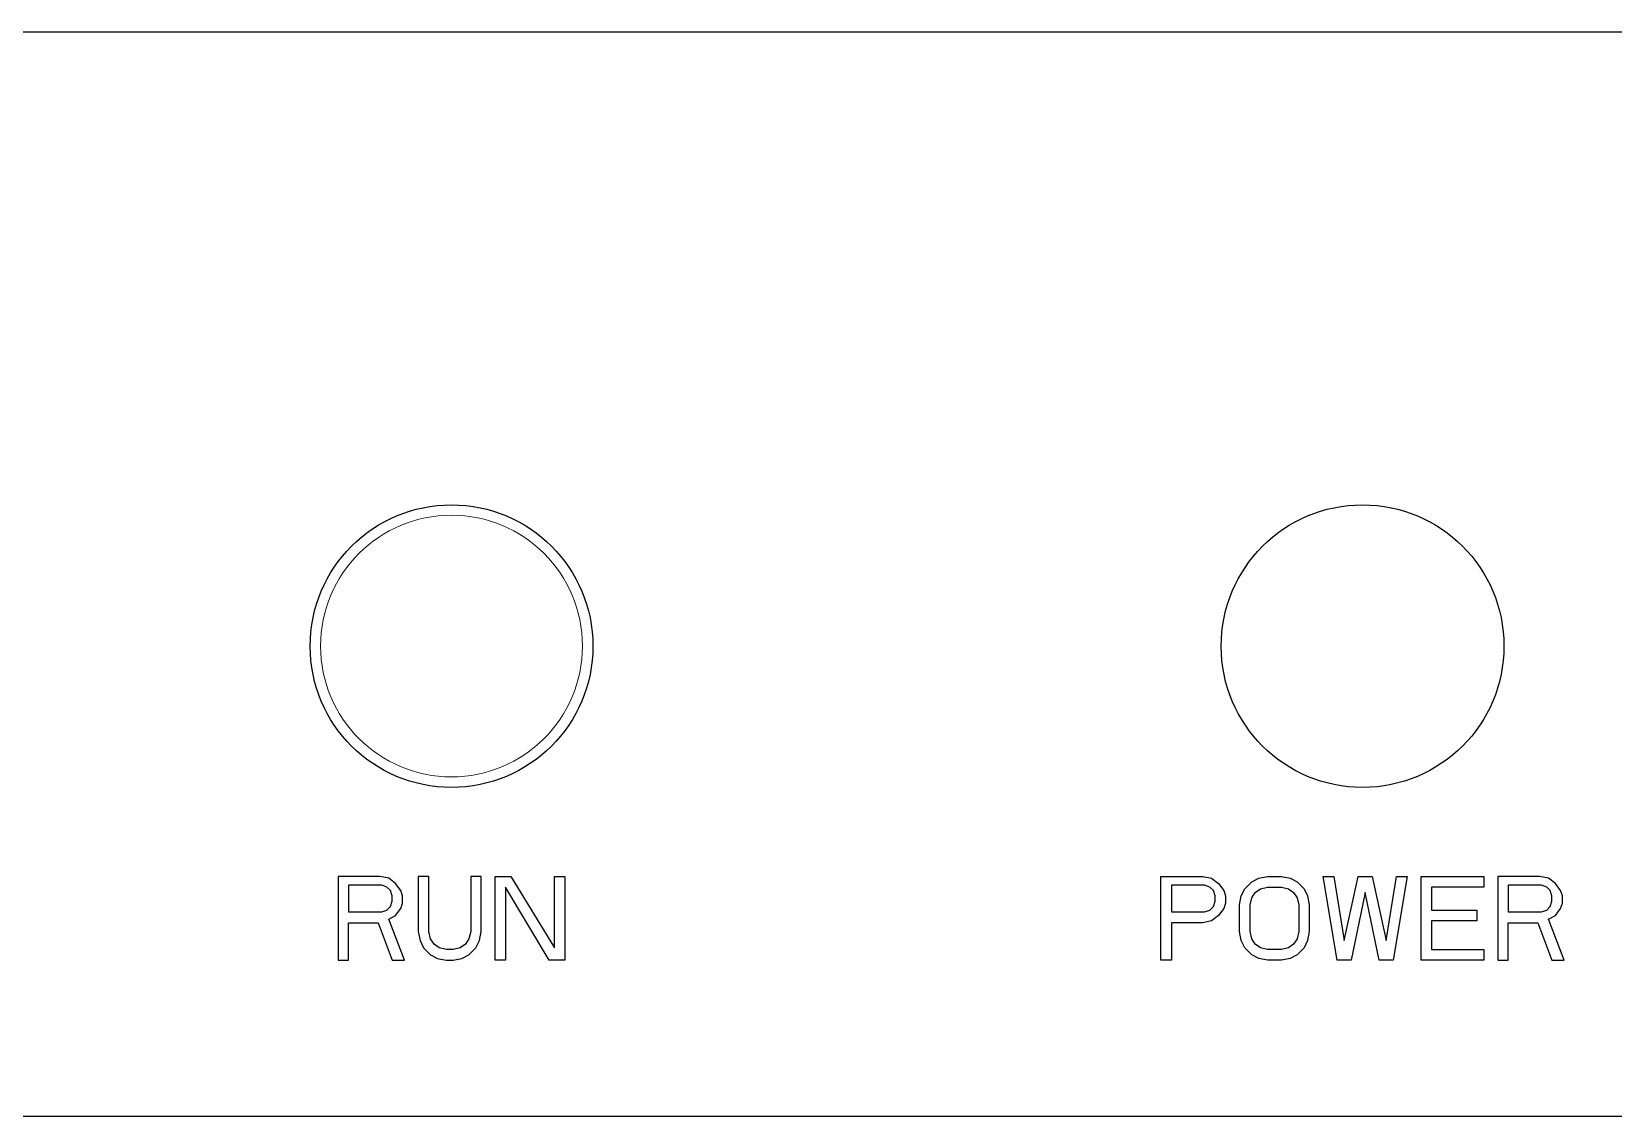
# Model space of a CAD drawing. Header units: millimetres. Extents: x 55614 to 110757, y -66981 to -47484.
# Drawn here: x 89114 to 89265, y -56302.7 to -56199 of the extents above; entities that cross this region are included whole.
import ezdxf

# ---------------------------------------------------------------- set-up
doc = ezdxf.new("R2010")
doc.units = ezdxf.units.MM
doc.layers.get('0').update_dxf_attribs({"lineweight": 15})
for name, color, linetype in [('2006-00087_0', 7, 'Continuous'), ('4212-20636_1_0', 7, 'Continuous'), ('4212-20665_4_1_0', 7, 'Continuous'), ('4212-68099_1_0', 7, 'Continuous')]:
    doc.layers.add(name, color=color, linetype=linetype)
doc.layers.add('THICK', color=7, linetype='Continuous', lineweight=0)

# ---------------------------------------------------------------- blocks, each defined once
blk = doc.blocks.new('erwqre')
at = {"linetype": 'Continuous'}
blk.add_circle((14670.91, -13650.73), 12.5, dxfattribs=at)
blk = doc.blocks.new('2-1725')
at = {"layer": '2006-00087_0', "color": 7, "linetype": 'Continuous'}
for centre in [(-17702.43, -72122.45), (-17615.43, -72122.45)]:
    blk.add_circle(centre, 13.5, dxfattribs=at)
at = {"layer": '4212-20636_1_0', "color": 7, "linetype": 'Continuous'}
blk.add_line((-17472.29, -72167.38), (-17758.57, -72167.38), dxfattribs=at)
at = {"layer": '4212-20665_4_1_0', "color": 7, "linetype": 'Continuous'}
for p, q in [((-17713.27, -72144.45), (-17713.27, -72152.45)), ((-17709.27, -72144.45), (-17713.27, -72144.45)), ((-17708.43, -72144.62), (-17709.27, -72144.45)), ((-17707.77, -72145.13), (-17708.43, -72144.62)), ((-17707.27, -72145.81), (-17707.77, -72145.13)), ((-17705.6, -72144.45), (-17705.6, -72149.72)), ((-17704.6, -72144.45), (-17705.6, -72144.45)), ((-17704.6, -72149.72), (-17704.6, -72144.45)), ((-17700.6, -72144.45), (-17700.6, -72149.72)), ((-17699.6, -72144.45), (-17700.6, -72144.45)), ((-17699.6, -72149.72), (-17699.6, -72144.45)), ((-17698.27, -72152.45), (-17698.27, -72144.45)), ((-17698.27, -72144.45), (-17696.77, -72144.45)), ((-17696.77, -72144.45), (-17692.6, -72151.26)), ((-17692.6, -72151.26), (-17692.6, -72144.45)), ((-17692.6, -72144.45), (-17691.6, -72144.45)), ((-17691.6, -72144.45), (-17691.6, -72152.45)), ((-17634.68, -72152.45), (-17634.68, -72144.45)), ((-17634.68, -72144.45), (-17630.68, -72144.45)), ((-17630.68, -72144.45), (-17629.85, -72144.62)), ((-17629.85, -72144.62), (-17629.18, -72145.13)), ((-17629.18, -72145.13), (-17628.68, -72145.81)), ((-17626.68, -72145.64), (-17626.02, -72144.96)), ((-17626.02, -72144.96), (-17625.35, -72144.62)), ((-17625.35, -72144.62), (-17624.52, -72144.45)), ((-17624.52, -72144.45), (-17623.18, -72144.45)), ((-17623.18, -72144.45), (-17622.35, -72144.62)), ((-17622.35, -72144.62), (-17621.68, -72144.96)), ((-17621.68, -72144.96), (-17621.02, -72145.64)), ((-17617.85, -72152.45), (-17619.18, -72144.45)), ((-17619.18, -72144.45), (-17618.18, -72144.45)), ((-17618.18, -72144.45), (-17617.18, -72150.57)), ((-17617.18, -72150.57), (-17615.85, -72144.45)), ((-17615.85, -72144.45), (-17614.52, -72144.45)), ((-17614.52, -72144.45), (-17613.18, -72150.57)), ((-17613.18, -72150.57), (-17612.18, -72144.45)), ((-17611.18, -72144.45), (-17612.52, -72152.45)), ((-17612.18, -72144.45), (-17611.18, -72144.45)), ((-17609.85, -72152.45), (-17609.85, -72144.45)), ((-17609.85, -72144.45), (-17603.85, -72144.45)), ((-17603.85, -72144.45), (-17603.85, -72145.47)), ((-17602.52, -72144.45), (-17602.52, -72152.45)), ((-17598.52, -72144.45), (-17602.52, -72144.45)), ((-17597.68, -72144.62), (-17598.52, -72144.45)), ((-17597.02, -72145.13), (-17597.68, -72144.62)), ((-17596.52, -72145.81), (-17597.02, -72145.13)), ((-17712.27, -72145.3), (-17712.27, -72147.85)), ((-17709.1, -72145.3), (-17712.27, -72145.3)), ((-17708.6, -72145.47), (-17709.1, -72145.3)), ((-17708.27, -72145.81), (-17708.6, -72145.47)), ((-17708.1, -72146.32), (-17708.27, -72145.81)), ((-17708.1, -72146.83), (-17708.1, -72146.32)), ((-17707.1, -72146.32), (-17707.27, -72145.81)), ((-17707.1, -72147), (-17707.1, -72146.32)), ((-17697.27, -72145.47), (-17697.27, -72152.45)), ((-17693.1, -72152.45), (-17697.27, -72145.47)), ((-17633.68, -72145.3), (-17633.68, -72147.85)), ((-17630.52, -72145.3), (-17633.68, -72145.3)), ((-17630.02, -72145.47), (-17630.52, -72145.3)), ((-17629.68, -72145.81), (-17630.02, -72145.47)), ((-17629.52, -72146.32), (-17629.68, -72145.81)), ((-17629.52, -72146.83), (-17629.52, -72146.32)), ((-17628.68, -72145.81), (-17628.52, -72146.32)), ((-17628.52, -72146.32), (-17628.52, -72147)), ((-17627.18, -72147.17), (-17627.02, -72146.32)), ((-17627.02, -72146.32), (-17626.68, -72145.64)), ((-17626.18, -72147.17), (-17626.02, -72146.49)), ((-17626.02, -72146.49), (-17625.68, -72145.98)), ((-17625.68, -72145.98), (-17625.18, -72145.64)), ((-17625.18, -72145.64), (-17624.52, -72145.47)), ((-17624.52, -72145.47), (-17623.18, -72145.47)), ((-17623.18, -72145.47), (-17622.52, -72145.64)), ((-17622.52, -72145.64), (-17622.02, -72145.98)), ((-17622.02, -72145.98), (-17621.68, -72146.49)), ((-17621.68, -72146.49), (-17621.52, -72147.17)), ((-17621.02, -72145.64), (-17620.68, -72146.32)), ((-17620.68, -72146.32), (-17620.52, -72147.17)), ((-17615.18, -72145.98), (-17616.52, -72152.45)), ((-17613.85, -72152.45), (-17615.18, -72145.98)), ((-17608.85, -72145.47), (-17608.85, -72147.68)), ((-17603.85, -72145.47), (-17608.85, -72145.47)), ((-17601.52, -72145.3), (-17601.52, -72147.85)), ((-17598.35, -72145.3), (-17601.52, -72145.3)), ((-17597.85, -72145.47), (-17598.35, -72145.3)), ((-17597.52, -72145.81), (-17597.85, -72145.47)), ((-17597.35, -72146.32), (-17597.52, -72145.81)), ((-17597.35, -72146.83), (-17597.35, -72146.32)), ((-17596.35, -72146.32), (-17596.52, -72145.81)), ((-17596.35, -72147), (-17596.35, -72146.32)), ((-17712.27, -72147.85), (-17709.1, -72147.85)), ((-17709.1, -72147.85), (-17708.6, -72147.68)), ((-17708.6, -72147.68), (-17708.27, -72147.34)), ((-17708.43, -72148.53), (-17707.77, -72148.19)), ((-17708.27, -72147.34), (-17708.1, -72146.83)), ((-17707.77, -72148.19), (-17707.27, -72147.51)), ((-17707.27, -72147.51), (-17707.1, -72147)), ((-17633.68, -72147.85), (-17630.52, -72147.85)), ((-17630.52, -72147.85), (-17630.02, -72147.68)), ((-17630.02, -72147.68), (-17629.68, -72147.34)), ((-17629.18, -72148.19), (-17629.85, -72148.7)), ((-17629.68, -72147.34), (-17629.52, -72146.83)), ((-17628.68, -72147.51), (-17629.18, -72148.19)), ((-17628.52, -72147), (-17628.68, -72147.51)), ((-17627.18, -72149.72), (-17627.18, -72147.17)), ((-17626.18, -72149.72), (-17626.18, -72147.17)), ((-17621.52, -72147.17), (-17621.52, -72149.72)), ((-17620.52, -72147.17), (-17620.52, -72149.72)), ((-17608.85, -72147.68), (-17604.52, -72147.68)), ((-17604.52, -72147.68), (-17604.52, -72148.7)), ((-17601.52, -72147.85), (-17598.35, -72147.85)), ((-17598.35, -72147.85), (-17597.85, -72147.68)), ((-17597.85, -72147.68), (-17597.52, -72147.34)), ((-17597.68, -72148.53), (-17597.02, -72148.19)), ((-17597.52, -72147.34), (-17597.35, -72146.83)), ((-17597.02, -72148.19), (-17596.52, -72147.51)), ((-17596.52, -72147.51), (-17596.35, -72147)), ((-17712.27, -72152.45), (-17712.27, -72148.87)), ((-17712.27, -72148.87), (-17709.43, -72148.87)), ((-17709.43, -72148.87), (-17708.1, -72152.45)), ((-17706.93, -72152.45), (-17708.43, -72148.53)), ((-17705.6, -72149.72), (-17705.43, -72150.57)), ((-17704.43, -72150.4), (-17704.6, -72149.72)), ((-17700.6, -72149.72), (-17700.77, -72150.4)), ((-17699.77, -72150.57), (-17699.6, -72149.72)), ((-17633.68, -72148.87), (-17633.68, -72152.45)), ((-17630.68, -72148.87), (-17633.68, -72148.87)), ((-17629.85, -72148.7), (-17630.68, -72148.87)), ((-17627.02, -72150.57), (-17627.18, -72149.72)), ((-17626.02, -72150.4), (-17626.18, -72149.72)), ((-17621.52, -72149.72), (-17621.68, -72150.4)), ((-17620.52, -72149.72), (-17620.68, -72150.57)), ((-17608.85, -72148.7), (-17608.85, -72151.43)), ((-17604.52, -72148.7), (-17608.85, -72148.7)), ((-17601.52, -72152.45), (-17601.52, -72148.87)), ((-17601.52, -72148.87), (-17598.68, -72148.87)), ((-17598.68, -72148.87), (-17597.35, -72152.45)), ((-17596.18, -72152.45), (-17597.68, -72148.53)), ((-17705.43, -72150.57), (-17705.1, -72151.26)), ((-17705.1, -72151.26), (-17704.43, -72151.94)), ((-17704.1, -72150.91), (-17704.43, -72150.4)), ((-17703.6, -72151.26), (-17704.1, -72150.91)), ((-17702.93, -72151.43), (-17703.6, -72151.26)), ((-17701.6, -72151.26), (-17702.27, -72151.43)), ((-17701.1, -72150.91), (-17701.6, -72151.26)), ((-17700.77, -72150.4), (-17701.1, -72150.91)), ((-17700.77, -72151.94), (-17700.1, -72151.26)), ((-17700.1, -72151.26), (-17699.77, -72150.57)), ((-17626.68, -72151.26), (-17627.02, -72150.57)), ((-17626.02, -72151.94), (-17626.68, -72151.26)), ((-17625.68, -72150.91), (-17626.02, -72150.4)), ((-17625.18, -72151.26), (-17625.68, -72150.91)), ((-17624.52, -72151.43), (-17625.18, -72151.26)), ((-17622.52, -72151.26), (-17623.18, -72151.43)), ((-17622.02, -72150.91), (-17622.52, -72151.26)), ((-17621.68, -72150.4), (-17622.02, -72150.91)), ((-17621.02, -72151.26), (-17621.68, -72151.94)), ((-17620.68, -72150.57), (-17621.02, -72151.26)), ((-17713.27, -72152.45), (-17712.27, -72152.45)), ((-17708.1, -72152.45), (-17706.93, -72152.45)), ((-17704.43, -72151.94), (-17703.77, -72152.28)), ((-17703.77, -72152.28), (-17702.93, -72152.45)), ((-17702.27, -72151.43), (-17702.93, -72151.43)), ((-17702.93, -72152.45), (-17702.27, -72152.45)), ((-17702.27, -72152.45), (-17701.43, -72152.28)), ((-17701.43, -72152.28), (-17700.77, -72151.94)), ((-17697.27, -72152.45), (-17698.27, -72152.45)), ((-17691.6, -72152.45), (-17693.1, -72152.45)), ((-17633.68, -72152.45), (-17634.68, -72152.45)), ((-17625.35, -72152.28), (-17626.02, -72151.94)), ((-17624.52, -72152.45), (-17625.35, -72152.28)), ((-17623.18, -72151.43), (-17624.52, -72151.43)), ((-17623.18, -72152.45), (-17624.52, -72152.45)), ((-17622.35, -72152.28), (-17623.18, -72152.45)), ((-17621.68, -72151.94), (-17622.35, -72152.28)), ((-17616.52, -72152.45), (-17617.85, -72152.45)), ((-17612.52, -72152.45), (-17613.85, -72152.45)), ((-17603.85, -72152.45), (-17609.85, -72152.45)), ((-17608.85, -72151.43), (-17603.85, -72151.43)), ((-17603.85, -72151.43), (-17603.85, -72152.45)), ((-17602.52, -72152.45), (-17601.52, -72152.45)), ((-17597.35, -72152.45), (-17596.18, -72152.45))]:
    blk.add_line(p, q, dxfattribs=at)
at = {"layer": '4212-68099_1_0', "color": 7, "linetype": 'Continuous'}
blk.add_line((-17791.83, -72063.75), (-17440.43, -72063.75), dxfattribs=at)
at = {"color": 2}
blk.add_blockref('erwqre', (-32373.34, -58471.71), dxfattribs=at)
blk = doc.blocks.new('RY76UI67U656')
at = {"layer": 'THICK', "lineweight": -3}
blk.add_blockref('2-1725', (50060.59, -17829.34), dxfattribs=at)

msp = doc.modelspace()

# ---------------------------------------------------------------- block references
at = {"layer": 'THICK', "lineweight": -3}
msp.add_blockref('RY76UI67U656', (56795.929, 33694.033), dxfattribs=at)

doc.saveas('drawing.dxf')
